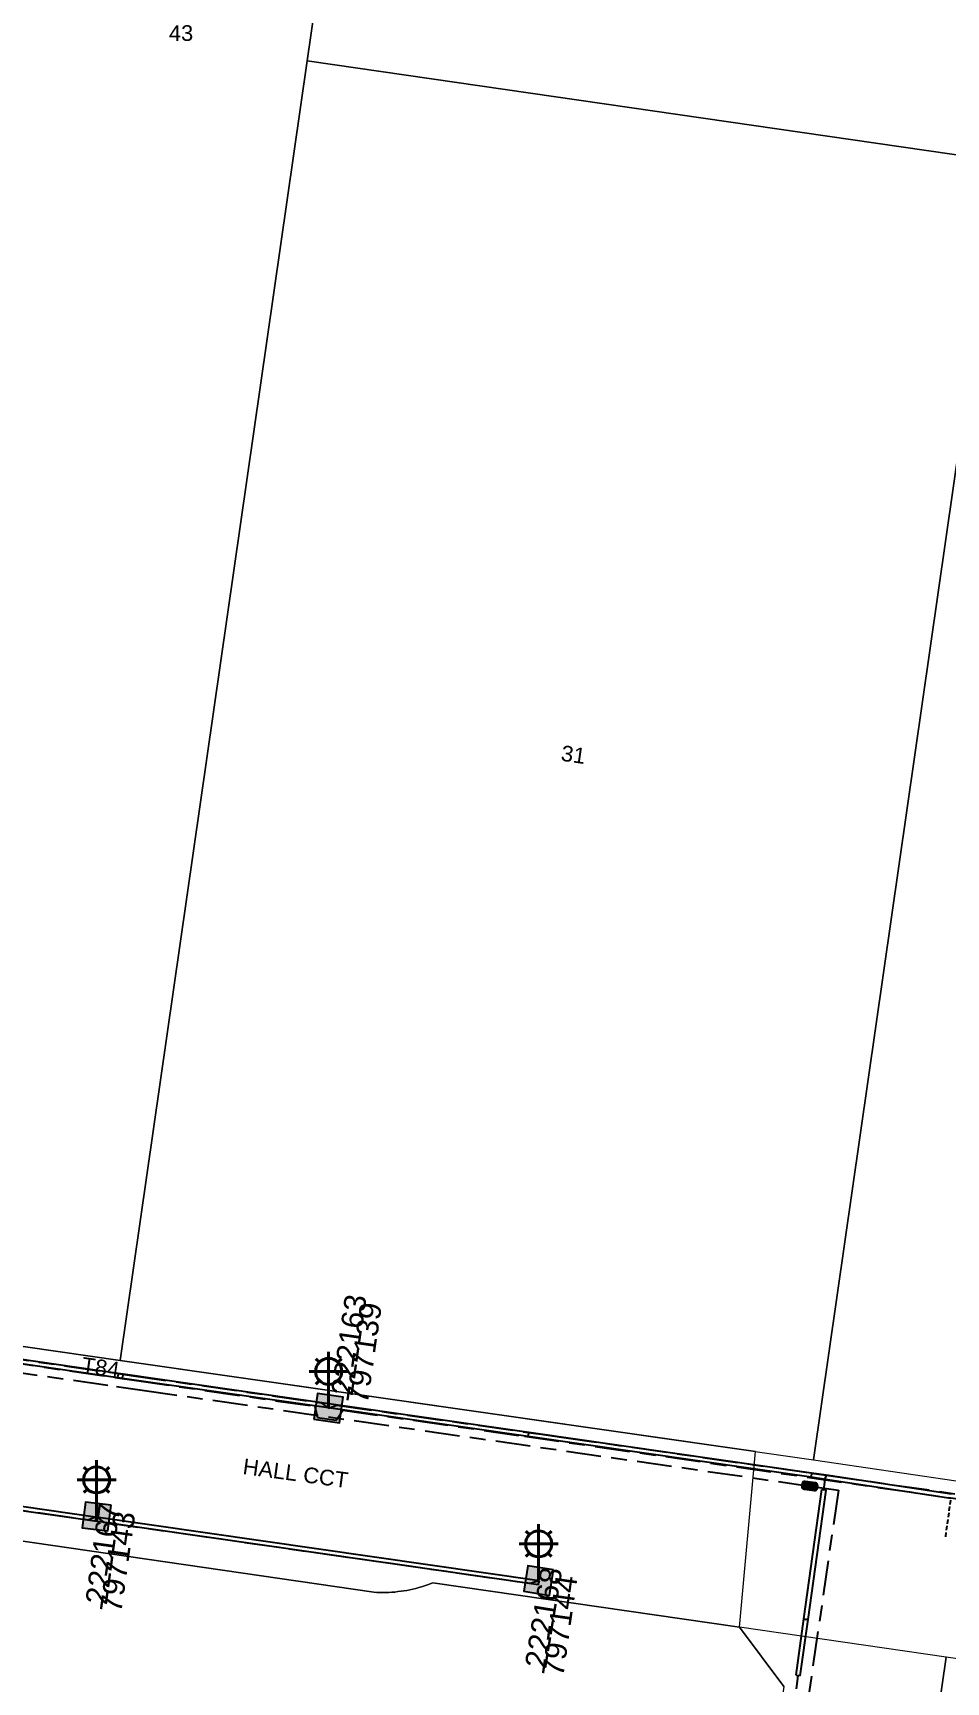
# Model space of a CAD drawing. Header units: metres. Extents: x 300545 to 301772, y 6244522 to 6246099.
# Drawn here: x 301137.2 to 301242.1, y 6244866.5 to 6245055.9 of the extents above; entities that cross this region are included whole.
import ezdxf
from ezdxf.enums import TextEntityAlignment as Align

# ---------------------------------------------------------------- set-up
doc = ezdxf.new("R2010")
doc.units = ezdxf.units.M
doc.linetypes.add('Cable Exist UG', pattern=[8.2, 4, -1.2, 1.8, -1.2])
doc.linetypes.add('DASHED', pattern=[0.75, 0.5, -0.25])
doc.layers.get('0').update_dxf_attribs({"color": 6})
doc.layers.add('Cadastre Land Parcels_SP_EXT', color=9, linetype='Continuous', lineweight=5)
doc.layers.add('Cadastre Roads_SP_EXT', color=9, linetype='Continuous', lineweight=5)
for name, color, linetype in [('Duct_SP_EXT', 7, 'Continuous'), ('Equip_HV_EXT', 7, 'Continuous'), ('Equip_SP_SL_EXT', 7, 'Continuous'), ('Mains_HV_EXT', 7, 'Continuous'), ('Mains_LV_EXT', 7, 'Continuous'), ('Mains_SL_EXT', 7, 'Continuous'), ('SupportsUG_SP_LV_SL_EXT', 7, 'Continuous'), ('Trench_SP_EXT', 7, 'Continuous')]:
    doc.layers.add(name, color=color, linetype=linetype)
doc.layers.add('UNKNOWN_FEATURES', color=1, linetype='DASHED', plot=False)
doc.styles.add('COLUMN_LABEL', font='arial.ttf')
doc.styles.add('iecARIAL', font='arial.ttf', dxfattribs={"height": 2})
doc.styles.add('POLE_LABEL', font='arial.ttf')
doc.styles.get("Standard").update_dxf_attribs({"font": 'arial.ttf'})

# ---------------------------------------------------------------- blocks, each defined once
blk = doc.blocks.new('COLUMN_EXT')
blk.add_hatch(color=256).paths.add_polyline_path([(-1.49, 1.48), (-1.49, -1.49), (1.48, -1.49), (1.48, 1.48)])
blk.add_lwpolyline([(-1.49, -1.49), (1.48, -1.49), (1.48, 1.48), (-1.49, 1.48)], close=True)
for tag, height, style, flags, p in [('ASSET_NUM', 2.5, 'COLUMN_LABEL', 8, (2, 2)), ('STRUCTURE_PLANT_NUMBER', 0.2, 'POLE_LABEL', 9, (1.81, 0.03)), ('STREET_CODE', 0.2, 'COLUMN_LABEL', 9, (1.81, -0.2))]:
    blk.add_attdef(tag, text='', height=height, dxfattribs=dict(style=style, flags=flags)).set_placement(p, align=Align.MIDDLE_LEFT)
at = {"flags": 9}
for tag, p in [('COLUMN_TYPE', (1.81, -0.4)), ('OWNED_BY', (1.81, -0.6)), ('STATE', (1.81, -0.8)), ('USAGE', (1.81, -1)), ('STREETNAME', (1.81, -1.6)), ('SUBURB', (1.81, -1.8)), ('LEGEND', (1.81, -1.2)), ('LOCATION', (1.81, -1.4)), ('NOTES', (1.81, -2))]:
    blk.add_attdef(tag, text='', height=0.2, dxfattribs=at).set_placement(p, align=Align.MIDDLE_LEFT)
at = {"flags": 1}
blk.add_attdef('Z', (1.81, -2.35), '', height=0.2, dxfattribs=at)
blk = doc.blocks.new('SL_LANTERN_EXT')
at = {"lineweight": 40}
for p, q in [((0, 1.97), (0, 6.47)), ((-2.25, 4.22), (2.25, 4.22)), ((-1.46, 5.68), (-1.06, 5.28)), ((1.46, 5.68), (1.06, 5.28)), ((-1.46, 2.76), (-1.06, 3.16)), ((0, 0), (0, 2.72)), ((1.46, 2.76), (1.06, 3.16))]:
    blk.add_line(p, q, dxfattribs=at)
blk.add_circle((0, 4.22), 1.5, dxfattribs=at)
at = {"style": 'iecARIAL', "flags": 8}
blk.add_attdef('ASSET_NUM', (1.5, 1.5), '', height=2.5, dxfattribs=at)
for tag, p, height, flags in [('OPERATING_VOLTAGE', (0.98, -1.65), 0.2, 9), ('ORIENTATION', (0.98, -1.85), 0.2, 9), ('OWNED_BY', (0.98, -2.05), 0.2, 9), ('CONSTRUCTED_VOLTAGE', (0.98, -0.65), 0.2, 9), ('CONTROL_TYPE', (0.98, -0.85), 0.2, 9), ('LANTERN_PURPOSE', (0.98, -1.05), 0.2, 9), ('LANTERN_TYPE', (0.98, -1.25), 0.2, 9), ('NO_PHASES', (0.98, -1.45), 0.2, 9), ('LNUMBER', (2.18, -3.25), 2.5, 8), ('STATE', (0.98, -2.25), 0.2, 9), ('USAGE', (0.98, -2.45), 0.2, 9), ('CEXIST', (0.98, -2.65), 0.2, 9), ('CNEW', (0.98, -2.85), 0.2, 9), ('CNUMBER', (0.98, -3.05), 0.2, 9), ('CREMOVE', (0.98, -3.25), 0.2, 9), ('CREPLACE', (0.98, -3.45), 0.2, 9), ('LKINGHEIGHT', (0.98, -3.65), 0.2, 9), ('LBRACKET', (0.98, -3.85), 0.2, 9), ('LBRACKETVOCAB', (0.98, -4.05), 0.2, 9), ('LCATEGORY', (0.98, -4.25), 0.2, 9), ('LCHARGE1', (0.98, -4.45), 0.2, 9), ('LCHARGE1PERCENT', (0.98, -4.65), 0.2, 9), ('LCHARGE2', (0.98, -4.85), 0.2, 9), ('LCHARGE2PERCENT', (0.98, -5.05), 0.2, 9), ('LCHARGE3', (0.98, -5.25), 0.2, 9), ('LCHARGE3PERCENT', (0.98, -5.45), 0.2, 9), ('LEXIST', (0.98, -5.65), 0.2, 9), ('LLAMP', (0.98, -5.85), 0.2, 9), ('LLAMPVOCAB', (0.98, -6.05), 0.2, 9), ('LMAST', (0.98, -6.25), 0.2, 9), ('LMASTVOCAB', (0.98, -6.45), 0.2, 9), ('LNEW', (0.98, -6.65), 0.2, 9), ('LANTNUMBER', (0.98, -6.85), 0.2, 9), ('LOUTREACH', (0.98, -7.25), 0.2, 9), ('LOUTREACHVOCAB', (0.98, -7.45), 0.2, 9), ('LRATECODE', (0.98, -7.65), 0.2, 9), ('STREETNAME', (0.98, -9.25), 0.2, 9), ('SUBURB', (0.98, -9.45), 0.2, 1), ('LREMOVE', (0.98, -7.85), 0.2, 9), ('LREPLACE', (0.98, -8.05), 0.2, 9), ('LTYPE', (0.98, -8.25), 0.2, 9), ('LTYPEVOCAB', (0.98, -8.45), 0.2, 9), ('LEGEND', (0.98, -8.65), 0.2, 9), ('LOCATION', (0.98, -8.85), 0.2, 9), ('NOTES', (0.98, -9.05), 0.2, 9)]:
    blk.add_attdef(tag, p, '', height=height, dxfattribs=dict(flags=flags))
blk = doc.blocks.new('HV_STJ_EXT')
h = blk.add_hatch(color=256)
edge = h.paths.add_edge_path()
edge.add_ellipse((-0.59, 0.13), major_axis=(0.226, 0.226), ratio=1, start_angle=45, end_angle=135)
edge.add_line((-0.91, 0.13), (-0.91, -0.13))
edge.add_ellipse((-0.59, -0.13), major_axis=(0.226, 0.226), ratio=1, start_angle=135, end_angle=225)
edge.add_line((-0.59, -0.45), (0.59, -0.45))
edge.add_ellipse((0.59, -0.13), major_axis=(-0.226, 0.226), ratio=1, start_angle=135, end_angle=225)
edge.add_line((0.91, -0.13), (0.91, 0.13))
edge.add_ellipse((0.59, 0.13), major_axis=(-0.226, 0.226), ratio=1, start_angle=225, end_angle=315)
edge.add_line((0.59, 0.45), (-0.59, 0.45))
blk.add_lwpolyline([(-0.91, 0.13), (-0.91, -0.13, 0.414214), (-0.59, -0.45), (0.59, -0.45, 0.414214), (0.91, -0.13), (0.91, 0.13, 0.414214), (0.59, 0.45), (-0.59, 0.45, 0.414214)], format="xyb", close=True)
for tag, flags, p in [('ORIENTATION', 9, (1.5, 0)), ('Z', 1, (1.5, -0.8)), ('USAGE', 9, (1.5, -0.2)), ('LEGEND', 9, (1.5, -0.4)), ('NOTES', 9, (1.5, -0.6))]:
    blk.add_attdef(tag, text='', height=0.2, dxfattribs=dict(flags=flags)).set_placement(p, align=Align.MIDDLE_LEFT)

msp = doc.modelspace()

# ---------------------------------------------------------------- linework, layer by layer
at = {"layer": 'Cadastre Land Parcels_SP_EXT', "linetype": 'Continuous'}
for points in [[(301190.28, 6245201.92), (301150.52, 6245207.71), (301107.42, 6244909.21), (301147.24, 6244903.45), (301168.73, 6245052.71), (301190.28, 6245201.92)], [(301168.73, 6245052.71), (301248.31, 6245041.18), (301259.34, 6245117.57), (301217.85, 6245198.04), (301190.28, 6245201.92), (301168.73, 6245052.71)], [(301248.31, 6245041.18), (301168.73, 6245052.71), (301147.24, 6244903.45), (301226.89, 6244892.05), (301248.31, 6245041.18)], [(301317.19, 6244954.99), (301322.34, 6244990.8), (301305.16, 6245032.93), (301248.31, 6245041.18), (301226.89, 6244892.05), (301306.45, 6244880.35), (301317.19, 6244954.99)], [(301220.57, 6244720.24), (301282.41, 6244711.31), (301293.21, 6244785.69), (301304.3, 6244860.35), (301242.1, 6244869.38), (301220.57, 6244720.24)]]:
    msp.add_lwpolyline(points, close=True, dxfattribs=at)
msp.add_lwpolyline([(301223.45, 6244866.04), (301218.37, 6244872.84), (301183.17, 6244877.95), (301182.85, 6244877.82), (301182.53, 6244877.7), (301182.2, 6244877.59), (301181.87, 6244877.48), (301181.53, 6244877.38), (301181.2, 6244877.29), (301180.86, 6244877.21), (301180.52, 6244877.14), (301180.18, 6244877.07), (301179.84, 6244877.01), (301179.5, 6244876.96), (301179.15, 6244876.92), (301178.81, 6244876.88), (301178.46, 6244876.85), (301178.12, 6244876.83), (301177.77, 6244876.82), (301177.43, 6244876.82), (301177.08, 6244876.82), (301176.73, 6244876.83), (301176.39, 6244876.85), (301117.6, 6244885.38)], dxfattribs=at)
at = {"layer": 'Cadastre Roads_SP_EXT', "linetype": 'Continuous'}
for points in [[(301117.6, 6244885.38), (301176.39, 6244876.85), (301176.73, 6244876.83), (301177.08, 6244876.82), (301177.43, 6244876.82), (301177.77, 6244876.82), (301178.12, 6244876.83), (301178.46, 6244876.85), (301178.81, 6244876.88), (301179.15, 6244876.92), (301179.5, 6244876.96), (301179.84, 6244877.01), (301180.18, 6244877.07), (301180.52, 6244877.14), (301180.86, 6244877.21), (301181.2, 6244877.29), (301181.53, 6244877.38), (301181.87, 6244877.48), (301182.2, 6244877.59), (301182.53, 6244877.7), (301182.85, 6244877.82), (301183.17, 6244877.95), (301218.37, 6244872.84), (301220.22, 6244893.01), (301220.22, 6244893.01), (301147.24, 6244903.45), (301107.42, 6244909.21)], [(301220.57, 6244720.24), (301242.1, 6244869.38), (301218.37, 6244872.84), (301223.45, 6244866.04), (301202.75, 6244722.8)]]:
    msp.add_lwpolyline(points, dxfattribs=at)
at = {"layer": 'Duct_SP_EXT'}
for p, q in [((301123.7, 6244905.38), (301147.03, 6244902.01)), ((301123.63, 6244904.9), (301146.96, 6244901.53)), ((301146.96, 6244901.53), (301147, 6244901.77)), ((301146.96, 6244901.53), (301147.52, 6244901.45)), ((301147.03, 6244902.01), (301147, 6244901.77)), ((301147.03, 6244902.01), (301147.59, 6244901.93)), ((301147.52, 6244901.45), (301147.56, 6244901.69)), ((301147.52, 6244901.45), (301147.56, 6244901.69)), ((301147.52, 6244901.45), (301147.52, 6244901.45)), ((301147.52, 6244901.45), (301171.16, 6244898.06)), ((301147.59, 6244901.93), (301147.56, 6244901.69)), ((301147.59, 6244901.93), (301147.56, 6244901.69)), ((301147.59, 6244901.93), (301147.59, 6244901.93)), ((301147.59, 6244901.93), (301171.23, 6244898.53)), ((301171.16, 6244898.06), (301171.2, 6244898.3)), ((301171.16, 6244898.06), (301171.2, 6244898.3)), ((301171.16, 6244898.06), (301194.1, 6244894.76)), ((301171.23, 6244898.53), (301171.2, 6244898.3)), ((301171.23, 6244898.53), (301171.2, 6244898.3)), ((301171.23, 6244898.53), (301194.17, 6244895.24)), ((301194.1, 6244894.76), (301194.14, 6244895)), ((301194.1, 6244894.76), (301194.14, 6244895)), ((301194.1, 6244894.76), (301226.59, 6244890.1)), ((301194.17, 6244895.24), (301194.14, 6244895)), ((301194.17, 6244895.24), (301194.14, 6244895)), ((301194.17, 6244895.24), (301226.66, 6244890.57)), ((301144.56, 6244884.97), (301088.32, 6244893.08)), ((301144.63, 6244885.45), (301088.39, 6244893.55)), ((301226.59, 6244890.1), (301226.63, 6244890.34)), ((301226.59, 6244890.1), (301228.25, 6244889.85)), ((301226.66, 6244890.57), (301226.63, 6244890.34)), ((301226.66, 6244890.57), (301228.32, 6244890.32)), ((301228.25, 6244889.85), (301228.29, 6244890.09)), ((301228.25, 6244889.85), (301228.29, 6244890.09)), ((301228.32, 6244890.32), (301228.29, 6244890.09)), ((301228.32, 6244890.32), (301228.29, 6244890.09)), ((301228.32, 6244890.32), (301242.73, 6244888.14)), ((301225.77, 6244873.78), (301227.84, 6244888.65)), ((301226.25, 6244873.71), (301228.32, 6244888.58)), ((301227.84, 6244888.65), (301228.08, 6244888.61)), ((301228.32, 6244888.58), (301228.08, 6244888.61)), ((301228.25, 6244889.85), (301242.66, 6244887.66)), ((301144.42, 6244885.01), (301144.45, 6244885.25)), ((301195.28, 6244877.7), (301144.42, 6244885.01)), ((301144.48, 6244885.48), (301144.45, 6244885.25)), ((301195.35, 6244878.18), (301144.48, 6244885.48)), ((301144.56, 6244884.97), (301144.6, 6244885.21)), ((301144.63, 6244885.45), (301144.6, 6244885.21)), ((301195.28, 6244877.7), (301195.31, 6244877.94)), ((301195.35, 6244878.18), (301195.31, 6244877.94)), ((301224.88, 6244867.33), (301225.77, 6244873.78)), ((301225.35, 6244867.26), (301226.25, 6244873.71)), ((301225.77, 6244873.78), (301226.01, 6244873.74)), ((301226.25, 6244873.71), (301226.01, 6244873.74)), ((301224.88, 6244867.33), (301225.12, 6244867.29)), ((301225.35, 6244867.26), (301225.12, 6244867.29))]:
    msp.add_line(p, q, dxfattribs=at)
at = {"layer": 'Mains_HV_EXT', "linetype": 'Cable Exist UG'}
msp.add_lwpolyline([(301069.43, 6244891.63), (301071.27, 6244890.58), (301073.89, 6244894.81), (301075.78, 6244910.78), (301075.78, 6244910.78), (301106.99, 6244906.24), (301109.42, 6244905.89), (301109.42, 6244905.89), (301146.81, 6244900.48), (301149.79, 6244900.06), (301149.79, 6244900.06), (301226.43, 6244889.05)], dxfattribs=at)
msp.add_lwpolyline([(301226.44, 6244889.05), (301229.73, 6244888.58), (301205.73, 6244722.47), (301205.73, 6244722.47, -0.039246), (301204.72, 6244716.56), (301204.72, 6244716.56), (301214.22, 6244713.49), (301214.22, 6244713.49, -0.021186), (301213.07, 6244709.89)], format="xyb", dxfattribs=at)
at = {"layer": 'Mains_LV_EXT', "linetype": 'Cable Exist UG'}
msp.add_lwpolyline([(301096.92, 6244904.69), (301098.13, 6244904.56), (301102.57, 6244907.89), (301107.14, 6244907.23), (301109.4, 6244906.9), (301109.4, 6244906.9), (301122.08, 6244905.06), (301122.17, 6244903.81), (301124.65, 6244903.45), (301125.24, 6244904.63), (301146.95, 6244901.47), (301148.86, 6244901.2), (301148.86, 6244901.2), (301169.59, 6244898.2), (301169.9, 6244896.9), (301172.04, 6244896.62), (301172.82, 6244897.76), (301193.68, 6244894.77), (301248.48, 6244886.84)], dxfattribs=at)
at = {"layer": 'Mains_SL_EXT', "linetype": 'Cable Exist UG'}
for points in [[(301123.66, 6244904.84), (301124.63, 6244905.2), (301124.63, 6244905.2), (301147.02, 6244901.97), (301148.52, 6244901.75), (301148.52, 6244901.75), (301170.32, 6244898.61), (301171.19, 6244897.99)], [(301171.19, 6244897.99), (301172.14, 6244898.33), (301172.14, 6244898.33), (301195.35, 6244895.03), (301197.95, 6244894.66), (301226.66, 6244890.54), (301228.08, 6244890.33), (301228.08, 6244890.33), (301246.61, 6244887.67), (301248.56, 6244884.95)], [(301088.29, 6244893.53), (301089.09, 6244893.03), (301089.09, 6244893.03), (301143.53, 6244885.18), (301144.54, 6244885.54)], [(301144.54, 6244885.54), (301145.33, 6244884.91), (301145.33, 6244884.91), (301193.13, 6244878.05), (301194.38, 6244877.88), (301195.31, 6244878.19)]]:
    msp.add_lwpolyline(points, dxfattribs=at)
at = {"layer": 'Trench_SP_EXT', "linetype": 'Cable Exist UG'}
for points in [[(301228.08, 6244888.61), (301228.24, 6244890.09)], [(301224.92, 6244865.75), (301225.13, 6244867.26)]]:
    msp.add_lwpolyline(points, dxfattribs=at)
at = {"layer": 'UNKNOWN_FEATURES'}
msp.add_lwpolyline([(301242.61, 6244887.44), (301242.01, 6244883.17)], dxfattribs=at)

# ---------------------------------------------------------------- block references
at = {"layer": 'Equip_HV_EXT', "rotation": 351.8355329916804}
msp.add_blockref('HV_STJ_EXT', (301226.44, 6244889.05), dxfattribs=at)
at = {"layer": 'Equip_SP_SL_EXT'}
ref = msp.add_blockref('SL_LANTERN_EXT', (301171.19, 6244897.99), dxfattribs=at)
ref.add_attrib('ASSET_NUM', '222163', dxfattribs={"layer": '0', "height": 2.5, "rotation": 81.8296, "style": 'iecARIAL'}).set_placement((301172.69, 6244899.49), align=Align.MIDDLE_LEFT)
ref = msp.add_blockref('SL_LANTERN_EXT', (301144.54, 6244885.54), dxfattribs=at)
ref.add_attrib('ASSET_NUM', '222167', dxfattribs={"layer": '0', "height": 2.5, "rotation": 82.2725, "style": 'iecARIAL'}).set_placement((301146.04, 6244887.04), align=Align.MIDDLE_RIGHT)
ref = msp.add_blockref('SL_LANTERN_EXT', (301195.31, 6244878.19), dxfattribs=at)
ref.add_attrib('ASSET_NUM', '222168', dxfattribs={"layer": '0', "height": 2.5, "rotation": 80.7274, "style": 'iecARIAL'}).set_placement((301196.81, 6244879.69), align=Align.MIDDLE_RIGHT)
at = {"layer": 'SupportsUG_SP_LV_SL_EXT'}
ref = msp.add_blockref('COLUMN_EXT', (301171.19, 6244897.99), dxfattribs=dict(at, rotation=351.8296085521824))
ref.add_attrib('ASSET_NUM', '797139', dxfattribs={"layer": '0', "height": 2.5, "rotation": 81.8296, "style": 'COLUMN_LABEL'}).set_placement((301173.19, 6244898.74), align=Align.TOP_LEFT)
ref = msp.add_blockref('COLUMN_EXT', (301144.54, 6244885.54), dxfattribs=dict(at, rotation=172.8749837669236))
ref.add_attrib('ASSET_NUM', '797143', dxfattribs={"layer": '0', "height": 2.5, "rotation": 81.833, "style": 'COLUMN_LABEL'}).set_placement((301146.54, 6244886.29), align=Align.TOP_RIGHT)
ref = msp.add_blockref('COLUMN_EXT', (301195.31, 6244878.19), dxfattribs=dict(at, rotation=170.8698233842451))
ref.add_attrib('ASSET_NUM', '797144', dxfattribs={"layer": '0', "height": 2.5, "rotation": 81.8409, "style": 'COLUMN_LABEL'}).set_placement((301197.31, 6244878.94), align=Align.TOP_RIGHT)

# ---------------------------------------------------------------- texts
at = {"layer": 'Cadastre Land Parcels_SP_EXT'}
msp.add_text('43', height=1.8, dxfattribs=at).set_placement((301152.84, 6245055))
msp.add_text('31', height=1.8, rotation=351.8297, dxfattribs=at).set_placement((301197.79, 6244972.35))
at = {"layer": 'Cadastre Roads_SP_EXT'}
msp.add_text('HALL CCT', height=1.8, rotation=352.2695, dxfattribs=at).set_placement((301161.25, 6244890.44))
at = {"layer": 'Mains_LV_EXT'}
msp.add_text('T84', height=1.8, rotation=351.8085, dxfattribs=at).set_placement((301142.73, 6244902.09))
msp.add_text('T84', height=1.8, rotation=351.8085, dxfattribs=at).set_placement((301142.73, 6244902.09))

doc.saveas('drawing.dxf')
